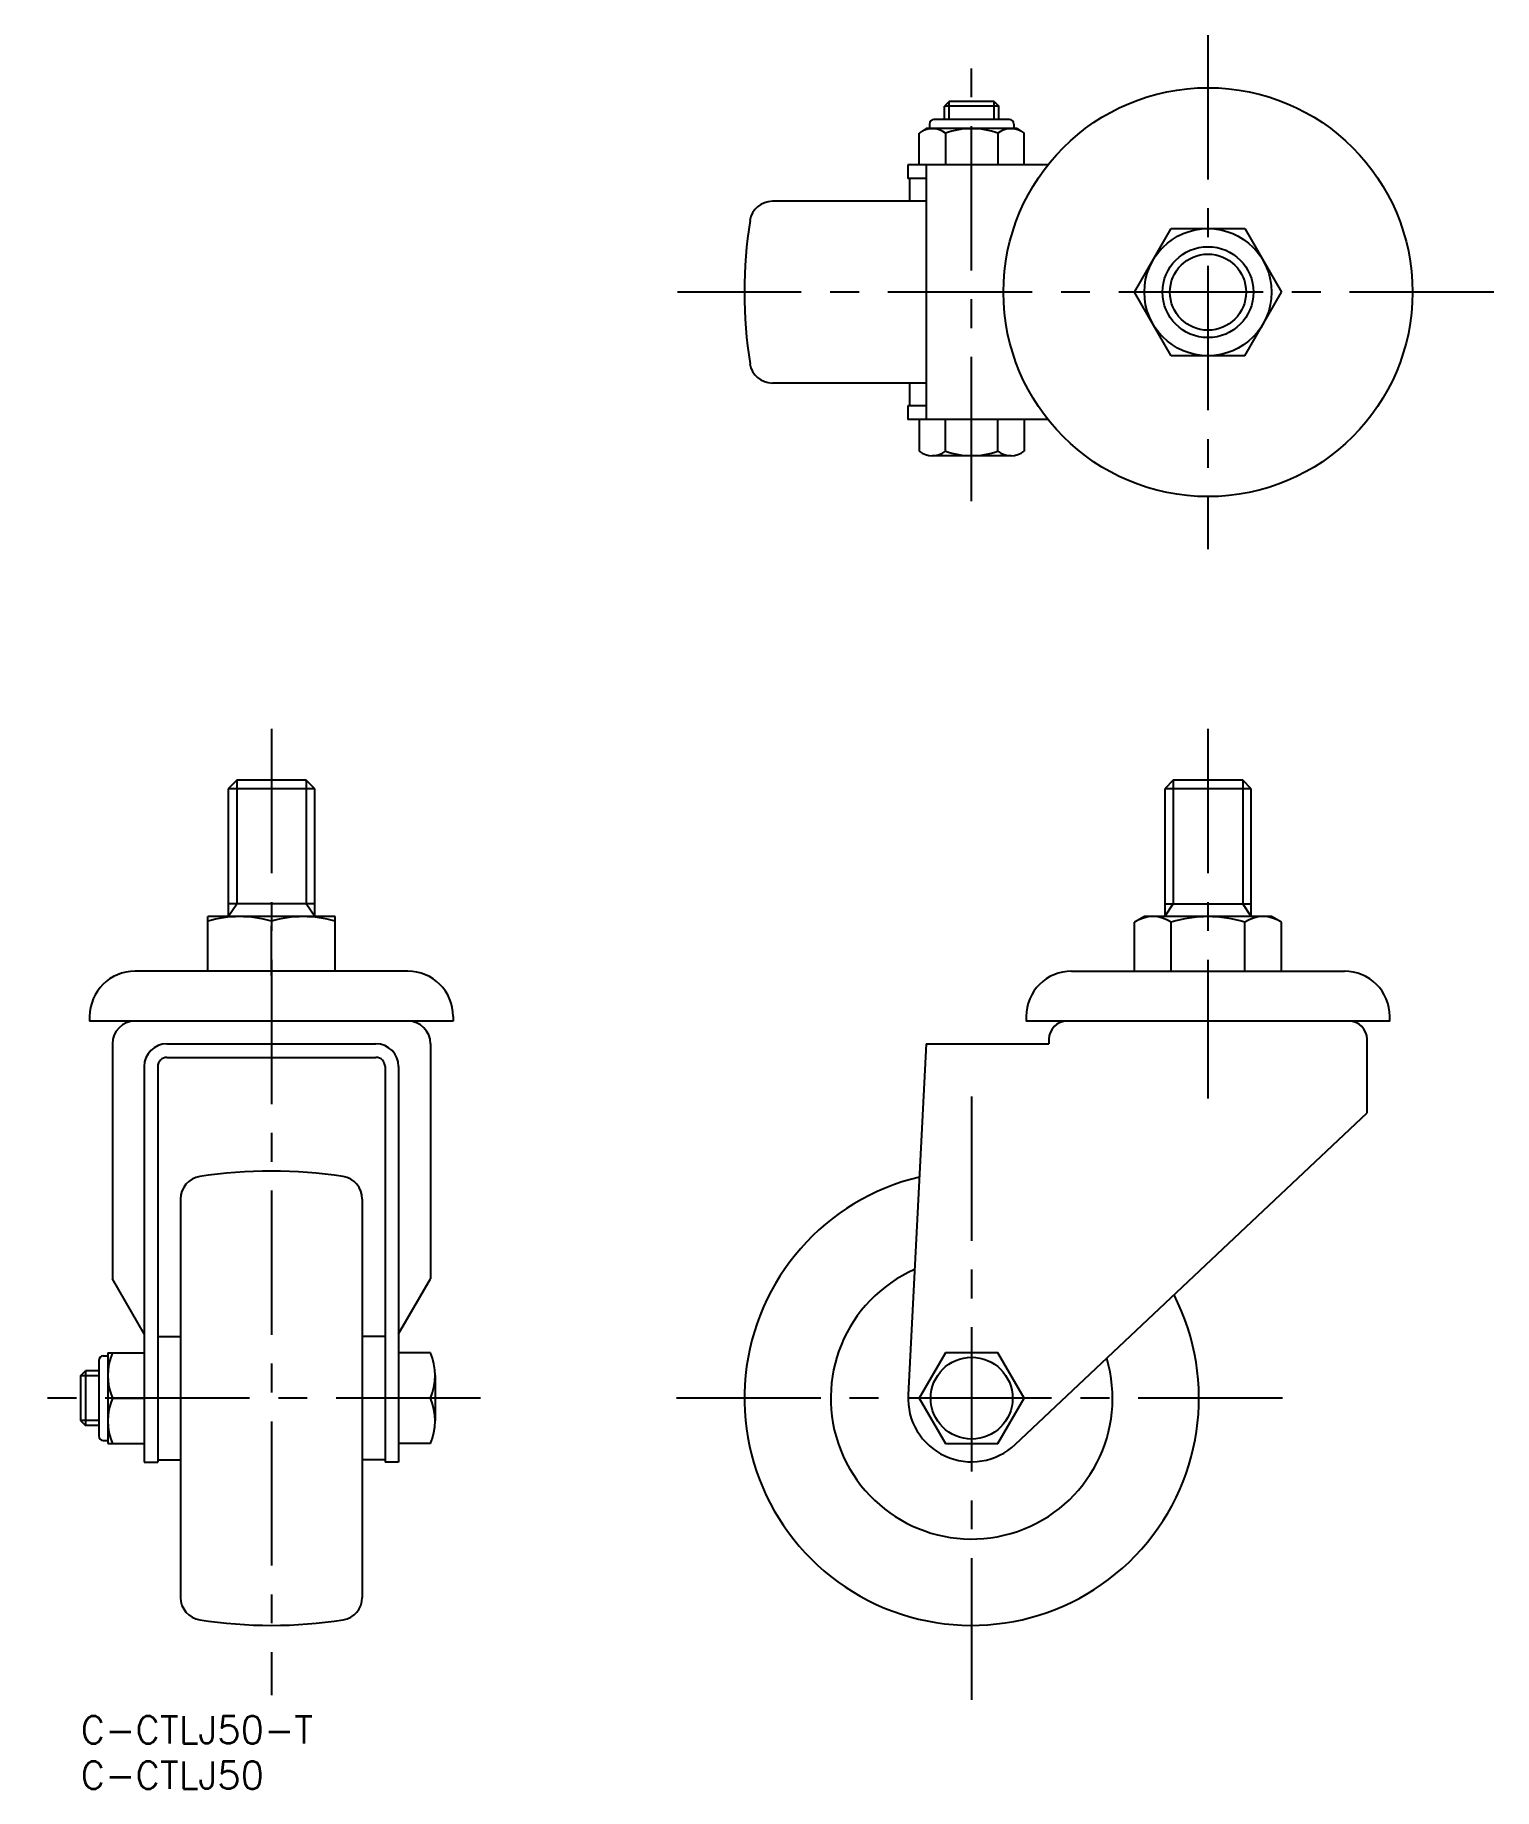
# Model space of a CAD drawing. Extents: x -5 to 155, y -8 to 185.
import ezdxf

# ---------------------------------------------------------------- set-up
doc = ezdxf.new("R2010")
doc.units = 0
doc.header["$LTSCALE"] = 0.5
doc.linetypes.add('CENTER', pattern=[50.8, 31.75, -6.35, 6.35, -6.35])
for name, color, linetype in [('MSM_CENTER', 1, 'CENTER'), ('MSM_CONTINUOUS', 7, 'CONTINUOUS'), ('MSM_NARROW', 5, 'CONTINUOUS'), ('MSM_PART_NUMBER', 7, 'CONTINUOUS')]:
    doc.layers.add(name, color=color, linetype=linetype)
doc.styles.get("Standard").update_dxf_attribs({"font": 'txt.shx', "height": 3, "bigfont": 'bigfont.shx'})

msp = doc.modelspace()

# ---------------------------------------------------------------- linework, layer by layer
at = {"layer": 'MSM_CENTER'}
for p, q in [((124.04, 185.01), (124.04, 128.42)), ((98.04, 133.72), (98.04, 182.72)), ((155.5, 156.72), (65.69, 156.72)), ((21, 108.65), (21, 2.3)), ((124.04, 108.65), (124.04, 68)), ((98.04, 68.2), (98.04, 1.8)), ((44, 35), (-5, 35)), ((132.24, 35), (63.84, 35))]:
    msp.add_line(p, q, dxfattribs=at)
at = {"layer": 'MSM_CONTINUOUS'}
for p, q in [((95.58, 177.72), (95.04, 177.18)), ((100.5, 177.72), (95.58, 177.72)), ((100.5, 177.72), (101.04, 177.18)), ((102.19, 175.72), (93.89, 175.72)), ((101.04, 177.18), (95.04, 177.18)), ((95.04, 175.72), (95.04, 177.18)), ((101.04, 175.72), (101.04, 177.18)), ((93.04, 174.72), (92.27, 174.22)), ((92.27, 170.72), (92.27, 174.22)), ((103.04, 174.72), (93.04, 174.72)), ((93.39, 175.22), (93.39, 174.72)), ((95.15, 174.22), (95.15, 170.72)), ((100.93, 174.22), (100.93, 170.72)), ((102.69, 175.22), (102.69, 174.72)), ((103.04, 174.72), (103.81, 174.22)), ((103.81, 170.72), (103.81, 174.22)), ((91, 170.72), (91, 169.22)), ((106.43, 170.72), (91, 170.72)), ((93.04, 170.72), (93.04, 142.72)), ((93.04, 169.22), (91, 169.22)), ((91.24, 166.72), (91.24, 169.22)), ((93.04, 166.72), (76.12, 166.72)), ((115.96, 156.72), (120, 163.72)), ((120, 163.72), (128.08, 163.72)), ((128.08, 163.72), (132.12, 156.72)), ((120, 149.72), (115.96, 156.72)), ((128.08, 149.72), (132.12, 156.72)), ((128.08, 149.72), (120, 149.72)), ((93.04, 146.72), (76.12, 146.72)), ((91.24, 144.22), (91.24, 146.72)), ((93.04, 144.22), (91, 144.22)), ((91, 144.22), (91, 142.72)), ((106.43, 142.72), (91, 142.72)), ((92.27, 142.72), (92.27, 139.22)), ((95.15, 139.22), (95.15, 142.72)), ((100.93, 139.22), (100.93, 142.72)), ((103.81, 142.72), (103.81, 139.22)), ((102.37, 138.72), (93.71, 138.72)), ((17.18, 103), (16.24, 102.05)), ((24.82, 103), (17.18, 103)), ((25.76, 102.05), (24.82, 103)), ((120.22, 103), (119.28, 102.05)), ((127.86, 103), (120.22, 103)), ((128.8, 102.05), (127.86, 103)), ((16.24, 102.05), (16.24, 88)), ((25.76, 102.05), (16.24, 102.05)), ((25.76, 88), (25.76, 102.05)), ((128.8, 102.05), (119.28, 102.05)), ((119.28, 102.05), (119.28, 88)), ((128.8, 88), (128.8, 102.05)), ((25.76, 89.4), (16.24, 89.4)), ((119.28, 89.4), (128.8, 89.4)), ((14, 82), (14, 88)), ((28, 88), (14, 88)), ((21, 81.5), (21, 87)), ((28, 82), (28, 88)), ((117.04, 88), (115.96, 87.37)), ((115.96, 82), (115.96, 87.37)), ((131.04, 88), (117.04, 88)), ((120, 82), (120, 87.37)), ((128.08, 82), (128.08, 87.37)), ((132.12, 87.37), (131.04, 88)), ((132.12, 82), (132.12, 87.37)), ((36, 82), (6, 82)), ((109.04, 82), (139.04, 82)), ((1, 77), (1, 76.5)), ((41, 76.5), (1, 76.5)), ((41, 77), (41, 76.5)), ((104.04, 77), (104.04, 76.5)), ((144.04, 76.5), (104.04, 76.5)), ((144.04, 76.5), (144.04, 77)), ((3.5, 74), (3.5, 48.13)), ((9.5, 74), (32.5, 74)), ((38.5, 74), (38.5, 48.13)), ((93.04, 74), (91.05, 35.36)), ((93.04, 74), (106.54, 74)), ((106.54, 74.5), (106.54, 74)), ((141.54, 66.4), (141.54, 74.5)), ((7, 71.5), (7, 27.96)), ((8.5, 71.5), (8.5, 27.96)), ((9.5, 72.5), (32.5, 72.5)), ((33.5, 71.5), (33.5, 27.96)), ((35, 71.5), (35, 27.96)), ((102.84, 29.91), (141.54, 66.4)), ((11, 56.92), (11, 13.08)), ((31, 56.92), (31, 13.08)), ((7, 42.07), (3.5, 48.13)), ((35, 42.07), (38.5, 48.13)), ((8.5, 41.8), (11, 41.8)), ((33.5, 41.8), (31, 41.8)), ((2, 39.15), (2, 30.85)), ((2.5, 39.65), (3, 39.65)), ((3, 40), (3, 30)), ((3, 40), (7, 40)), ((38.5, 40), (35, 40)), ((95.15, 40), (92.27, 35)), ((100.93, 40), (95.15, 40)), ((103.81, 35), (100.93, 40)), ((0, 37.46), (0.54, 38)), ((0, 37.46), (0, 32.54)), ((0.54, 38), (0.54, 32)), ((2, 38), (0.54, 38)), ((39, 37.5), (39, 32.5)), ((3.5, 35), (7, 35)), ((38.5, 35), (35, 35)), ((92.27, 35), (95.15, 30)), ((100.93, 30), (103.81, 35)), ((0, 32.54), (0.54, 32)), ((2, 32), (0.54, 32)), ((2.5, 30.35), (3, 30.35)), ((3, 30), (7, 30)), ((38.5, 30), (35, 30)), ((95.15, 30), (100.93, 30)), ((7, 27.96), (8.5, 27.96)), ((8.5, 28.2), (11, 28.2)), ((33.5, 28.2), (31, 28.2)), ((35, 27.96), (33.5, 27.96))]:
    msp.add_line(p, q, dxfattribs=at)
for centre, radius in [((124.04, 156.72), 22.5), ((124.04, 156.72), 7), ((124.04, 156.72), 5), ((98.04, 35), 4.5)]:
    msp.add_circle(centre, radius, dxfattribs=at)
for centre, radius, start, end in [((93.89, 175.22), 0.5, 90, 180), ((102.19, 175.22), 0.5, 0, 90), ((93.71, 172.38), 2.33, 51.7868, 117.5449), ((98.04, 166.13), 8.58, 70.3471, 109.6529), ((102.37, 172.38), 2.33, 62.4551, 128.2132), ((76.12, 164.22), 2.5, 90, 171.1041), ((124.04, 156.72), 51, 171.1041, 188.8959), ((76.12, 149.22), 2.5, 188.8959, 270), ((93.71, 141.05), 2.33, 231.7868, 308.2132), ((98.04, 147.3), 8.58, 250.3471, 289.6529), ((102.37, 141.05), 2.33, 231.7868, 308.2132), ((17.5, 75.5), 12.5, 73.7398, 106.2602), ((24.5, 75.5), 12.5, 73.7398, 106.2602), ((117.98, 84.42), 3.58, 55.6158, 124.3842), ((124.04, 74.62), 13.38, 72.4156, 107.5844), ((130.1, 84.42), 3.58, 55.6158, 124.3842), ((6, 77), 5, 90, 180), ((36, 77), 5, 0, 90), ((109.04, 77), 5, 90, 180), ((139.04, 77), 5, 0, 90), ((6, 74), 2.5, 90, 180), ((36, 74), 2.5, 0, 90), ((108.54, 74.5), 2, 90, 180), ((139.54, 74.5), 2, 360, 90), ((9.5, 71.5), 2.5, 90, 180), ((32.5, 71.5), 2.5, 0, 90), ((9.5, 71.5), 1, 90, 180), ((32.5, 71.5), 1, 0, 90), ((21, 9), 51, 81.1041, 98.8959), ((13.5, 56.92), 2.5, 98.8959, 180), ((28.5, 56.92), 2.5, 0, 81.1041), ((98.04, 35), 25, 103.3109, 27.0602), ((98.04, 35), 15.5, 113.8979, 16.4732), ((2.5, 39.15), 0.5, 90, 180), ((9.5, 37.5), 6.5, 157.3801, 202.6199), ((32.5, 37.5), 6.5, 337.3801, 22.6199), ((9.5, 32.5), 6.5, 157.3801, 202.6199), ((32.5, 32.5), 6.5, 337.3801, 22.6199), ((98.04, 35), 7, 177.0507, 313.3204), ((2.5, 30.85), 0.5, 180, 270), ((13.5, 13.08), 2.5, 180, 261.1041), ((28.5, 13.08), 2.5, 278.8959, 0), ((21, 61), 51, 261.1041, 278.8959)]:
    msp.add_arc(centre, radius, start, end, dxfattribs=at)
at = {"layer": 'MSM_NARROW'}
for p, q in [((95.58, 175.72), (95.58, 177.72)), ((100.5, 175.72), (100.5, 177.72)), ((17.18, 103), (17.18, 89.4)), ((24.82, 103), (24.82, 89.4)), ((120.22, 103), (120.22, 89.4)), ((127.86, 103), (127.86, 89.4)), ((16.24, 88), (17.18, 89.4)), ((25.76, 88), (24.82, 89.4)), ((119.28, 88), (120.22, 89.4)), ((128.8, 88), (127.86, 89.4)), ((2, 37.46), (0, 37.46)), ((2, 32.54), (0, 32.54))]:
    msp.add_line(p, q, dxfattribs=at)
msp.add_circle((124.04, 156.72), 4.19, dxfattribs=at)

# ---------------------------------------------------------------- texts
at = {"layer": 'MSM_PART_NUMBER'}
for s, p in [('C-CTLJ50-T', (0, -3)), ('C-CTLJ50', (0, -8))]:
    msp.add_text(s, height=3, dxfattribs=at).set_placement(p)

doc.saveas('drawing.dxf')
